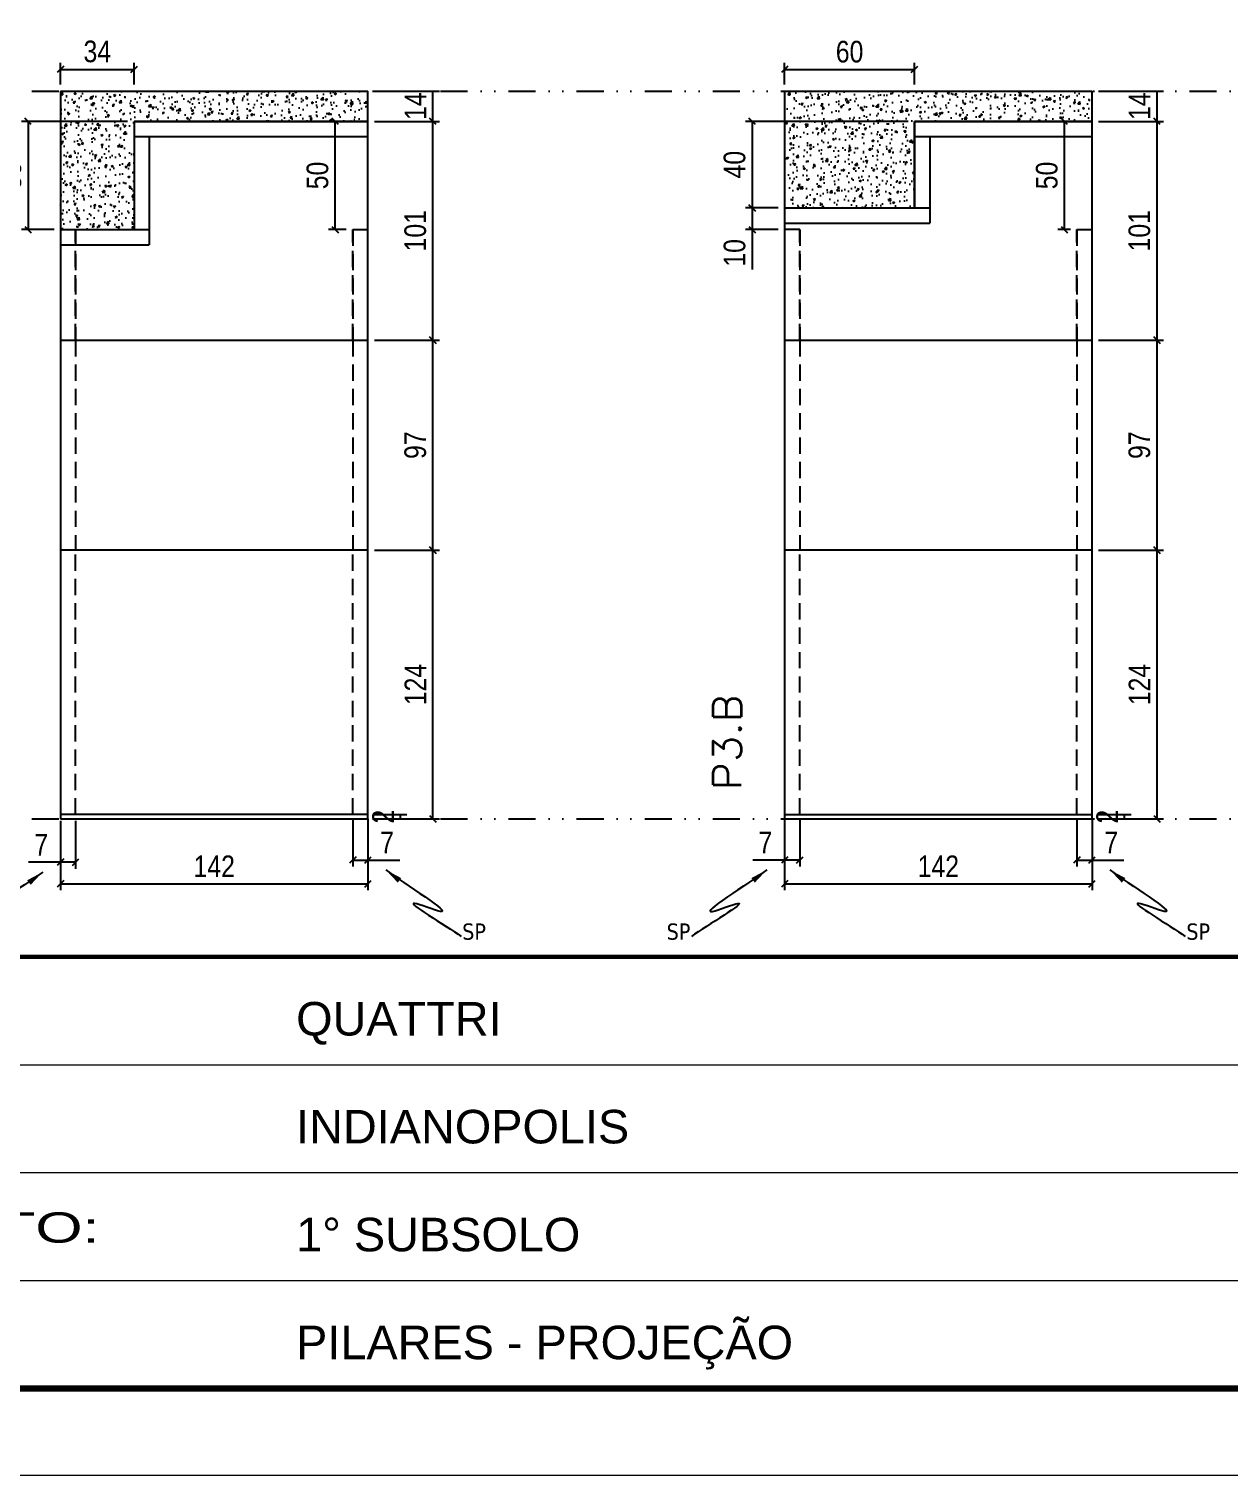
# Model space of a CAD drawing. Header units: millimetres. Extents: x 1945 to 8225, y 304 to 15137.
# Drawn here: x 5704 to 6258, y 12939 to 13606 of the extents above; entities that cross this region are included whole.
import ezdxf

# ---------------------------------------------------------------- set-up
doc = ezdxf.new("R2010")
doc.units = ezdxf.units.MM
for name, pattern in [('CONTINUO', [0]), ('DASHED', [0.75, 0.5, -0.25]), ('DIVIDE2', [0.625, 0.25, -0.125, 0, -0.125, 0, -0.125]), ('HIDDEN', [0.375, 0.25, -0.125])]:
    doc.linetypes.add(name, pattern=pattern)
for name, color, linetype in [('COTA', 241, 'Continuous'), ('Nível', 160, 'Continuous'), ('Painéis', 200, 'Continuous'), ('SARR_2.2x7', 40, 'Continuous'), ('texto', 7, 'Continuous')]:
    doc.layers.add(name, color=color, linetype=linetype)
for name, color, linetype, lineweight in [('Folhas', 255, 'Continuous', 9), ('SARRAFO DE PRESSAO', 251, 'DASHED', 9), ('Texto Seção', 7, 'Continuous', 15)]:
    doc.layers.add(name, color=color, linetype=linetype, lineweight=lineweight)
doc.styles.add('ARIAL', font='arial.ttf')
doc.styles.add('COTA TECNICA', font='techl___.ttf', dxfattribs={"height": 10})
doc.styles.add('REGUA-120', font='ROMANS.shx', dxfattribs={"height": 15})
doc.styles.get("Standard").update_dxf_attribs({"font": 'arial.ttf'})
doc.styles.add('Tecnologia', font='')
doc.styles.get('Tecnologia').set_extended_font_data('Forgotten Futurist')
doc.dimstyles.new('PAINEL', dxfattribs={"dimtxt": 10, "dimasz": 3, "dimexe": 3, "dimexo": 3, "dimgap": 3, "dimtad": 1, "dimdec": 1, "dimzin": 12, "dimdsep": 46, "dimtxsty": 'COTA TECNICA', "dimblk1": 'OBLIQUE', "dimblk2": 'OBLIQUE', "dimsah": 1, "dimcen": 0.9, "dimclrd": 4, "dimclre": 4, "dimclrt": 240, "dimadec": 1, "dimazin": 3, "dimtfac": 1, "dimtdec": 1, "dimtmove": 0, "dimatfit": 3, "dimfxl": 1, "dimtolj": 1, "dimtzin": 12, "dimarcsym": 0})
doc.dimstyles.new('PAINEL-NOVA', dxfattribs={"dimtxt": 10, "dimasz": 3, "dimexe": 3, "dimexo": 3, "dimgap": 3, "dimtad": 1, "dimdec": 1, "dimzin": 12, "dimdsep": 46, "dimtxsty": 'COTA TECNICA', "dimblk1": 'OBLIQUE', "dimblk2": 'OBLIQUE', "dimsah": 1, "dimcen": 0.9, "dimclrd": 4, "dimclre": 4, "dimclrt": 240, "dimadec": 1, "dimazin": 3, "dimtfac": 1, "dimtdec": 1, "dimtix": 1, "dimtmove": 0, "dimatfit": 3, "dimfxl": 1, "dimtolj": 1, "dimtzin": 12, "dimarcsym": 0})
doc.dimstyles.get("Standard").update_dxf_attribs({"dimtxt": 0.18, "dimasz": 0.18, "dimexe": 0.18, "dimexo": 0.0625, "dimgap": 0.09, "dimtad": 0, "dimtih": 1, "dimtoh": 1, "dimdec": 4, "dimzin": 0, "dimdsep": 46, "dimtxsty": 'Standard', "dimcen": 0.09, "dimadec": 0, "dimazin": 0, "dimtfac": 1, "dimtdec": 4, "dimtofl": 0, "dimtmove": 0, "dimatfit": 3, "dimfxl": 1, "dimtolj": 1, "dimtzin": 0, "dimarcsym": 0})
pattern_1 = [(51, (7438.221, 13677.499), (9.121755, -0.637855), [0.9525, -10.4775]), (356, (7438.221, 13677.499), (-1.928623, 9.520633), [0.762, -8.38203]), (101.45144, (7438.981, 13677.446), (7.19313, 8.88278), [0.8095, -8.90451]), (47.1842, (7438.177, 13680.039), (13.588575, -1.86525), [1.42875, -15.71625]), (97.6356, (7439.309, 13679.883), (11.65249, 12.57659), [1.21425, -13.35678]), (352.18415, (7438.177, 13680.039), (11.65249, 12.57659), [1.143, -12.57299]), (22, (7439.4574, 13679.426), (7.668804, -4.98018), [0.9525, -10.4775]), (327, (7439.457, 13679.426), (2.928905, 9.261925), [0.762, -8.382]), (72.45145, (7440.0965, 13679.011), (10.59771, 4.281746), [0.8095, -8.904497]), (38.5, (7438.221, 13677.499), (0.080622, 4.229803), [0, -8.2804, 0, -8.509, 0, -8.41375]), (8.5, (7438.221, 13677.499), (3.253055, 5.066574), [0, -4.8514, 0, -8.0899, 0, -3.20675]), (328.5, (7435.3892, 13677.4497), (6.783496, -0.1680745), [0, -3.175, 0, -9.906, 0, -13.1445]), (318.5, (7434.1194, 13677.4275), (7.383143, 1.400391), [0, -4.1275, 0, -6.5786, 0, -9.3345])]
pattern_2 = [(51, (7360.693, 13677.499), (9.121755, -0.637855), [0.9525, -10.4775]), (356, (7360.693, 13677.499), (-1.92862, 9.52063), [0.762, -8.38203]), (101.45144, (7361.453, 13677.446), (7.19313, 8.88278), [0.8095, -8.90451]), (47.1842, (7360.649, 13680.039), (13.58857, -1.86525), [1.42875, -15.71625]), (97.6356, (7361.781, 13679.883), (11.65249, 12.57659), [1.21425, -13.35678]), (352.1842, (7360.649, 13680.039), (11.65249, 12.57659), [1.143, -12.57299]), (22, (7361.9295, 13679.426), (7.668804, -4.98018), [0.9525, -10.4775]), (327, (7361.9295, 13679.426), (2.928905, 9.261925), [0.762, -8.382]), (72.45145, (7362.569, 13679.011), (10.59771, 4.281746), [0.8095, -8.9045]), (38.5, (7360.693, 13677.499), (0.080622, 4.229803), [0, -8.2804, 0, -8.509, 0, -8.41375]), (8.5, (7360.693, 13677.499), (3.253055, 5.066574), [0, -4.8514, 0, -8.0899, 0, -3.20675]), (328.5, (7357.8613, 13677.4497), (6.783496, -0.1680745), [0, -3.175, 0, -9.906, 0, -13.1445]), (318.5, (7356.5915, 13677.4275), (7.383143, 1.400391), [0, -4.1275, 0, -6.5786, 0, -9.3345])]

# ---------------------------------------------------------------- blocks, each defined once
blk = doc.blocks.new('9999999999')
at = {"color": 30, "linetype": 'CONTINUO'}
for p, q in [((98564.56, 34379.64), (99583.98, 34379.64)), ((98564.56, 34329.83), (99487.98, 34329.83)), ((98564.56, 34280.02), (99487.98, 34280.02))]:
    blk.add_line(p, q, dxfattribs=at)
at = {"color": 30, "linetype": 'CONTINUO', "const_width": 2}
blk.add_lwpolyline([(99583.98, 34230.21), (99583.98, 34414.45, 0.414214), (99568.98, 34429.45), (98228.98, 34429.45, 0.414214), (98213.98, 34414.45), (98213.98, 34245.21, 0.414214), (98228.98, 34230.21), (99583.98, 34230.21)], format="xyb", dxfattribs=at)
at = {"layer": 'Folhas'}
blk.add_lwpolyline([(98138.98, 34190.21), (99623.98, 34190.21), (99623.98, 35240.21), (98138.98, 35240.21)], close=True, dxfattribs=at)
at = {"layer": 'Folhas', "color": 30, "const_width": 3}
blk.add_lwpolyline([(98213.98, 34230.21), (99583.98, 34230.21), (99583.98, 35200.21), (98213.98, 35200.21)], close=True, dxfattribs=at)
at = {"color": 7, "linetype": 'Continuous', "ltscale": 5, "style": 'ARIAL'}
for s, height, p in [('QUATTRI', 15.483, (98837.68, 34393.13)), ('INDIANOPOLIS', 15.4829, (98837.68, 34343.32)), ('1° SUBSOLO', 15.483, (98837.68, 34293.51)), ('PILARES - PROJEÇÃO', 15.4829, (98837.68, 34243.7))]:
    blk.add_text(s, height=height, dxfattribs=at).set_placement(p)
at = {"layer": 'Folhas', "color": 7, "style": 'Tecnologia', "width": 1.5}
blk.add_text('PAVIMENTO:', height=14, dxfattribs=at).set_placement((98573.65, 34297.5))
blk = doc.blocks.new('*D618')
at = {"layer": 'COTA', "color": 4, "linetype": 'Continuous', "lineweight": -2, "ltscale": 30, "transparency": 16777216}
for p, q in [((5863.22, 13243.5), (5878.22, 13243.5)), ((5863.22, 13241.5), (5878.22, 13241.5)), ((5875.22, 13241.5), (5875.22, 13243.5))]:
    blk.add_line(p, q, dxfattribs=at)
at = {"layer": 'Defpoints', "color": 0, "linetype": 'Continuous', "ltscale": 30, "transparency": 16777216}
for p in [(5860.22, 13243.5), (5860.22, 13241.5), (5875.22, 13243.5)]:
    blk.add_point(p, dxfattribs=at)
at = {"layer": 'COTA', "color": 240, "linetype": 'Continuous', "ltscale": 30, "transparency": 16777216, "insert": (5867.22, 13242.5), "char_height": 10, "attachment_point": 5, "rotation": 90, "style": 'COTA TECNICA'}
blk.add_mtext('\\A1;2', dxfattribs=at)
blk = doc.blocks.new('_Oblique')
at = {"color": 0, "linetype": 'ByBlock', "lineweight": -2}
blk.add_line((-0.5, -0.5), (0.5, 0.5), dxfattribs=at)
blk = doc.blocks.new('*D619')
at = {"layer": 'COTA', "color": 4, "linetype": 'Continuous', "lineweight": -2, "ltscale": 30, "transparency": 16777216}
for p, q in [((5863.22, 13462.5), (5893.22, 13462.5)), ((5890.22, 13365.5), (5890.22, 13462.5)), ((5863.22, 13365.5), (5893.22, 13365.5))]:
    blk.add_line(p, q, dxfattribs=at)
at = {"layer": 'Defpoints', "color": 0, "linetype": 'Continuous', "ltscale": 30, "transparency": 16777216}
for p in [(5860.22, 13462.5), (5890.22, 13462.5), (5860.22, 13365.5)]:
    blk.add_point(p, dxfattribs=at)
at = {"layer": 'COTA', "color": 4, "linetype": 'Continuous', "lineweight": -2, "ltscale": 30, "transparency": 16777216, "xscale": 3, "yscale": 3, "zscale": 3}
for p, rotation in [((5890.22, 13462.5), 90), ((5890.22, 13365.5), 270)]:
    blk.add_blockref('_Oblique', p, dxfattribs=dict(at, rotation=rotation))
at = {"layer": 'COTA', "color": 240, "linetype": 'Continuous', "ltscale": 30, "transparency": 16777216, "insert": (5882.12, 13414), "char_height": 10, "attachment_point": 5, "rotation": 90, "style": 'COTA TECNICA'}
blk.add_mtext('\\A1;97', dxfattribs=at)
blk = doc.blocks.new('*D620')
at = {"layer": 'COTA', "color": 4, "linetype": 'Continuous', "lineweight": -2, "ltscale": 30, "transparency": 16777216}
for p, q in [((5863.22, 13563.5), (5893.22, 13563.5)), ((5890.22, 13462.5), (5890.22, 13563.5)), ((5863.22, 13462.5), (5893.22, 13462.5))]:
    blk.add_line(p, q, dxfattribs=at)
at = {"layer": 'Defpoints', "color": 0, "linetype": 'Continuous', "ltscale": 30, "transparency": 16777216}
for p in [(5860.22, 13563.5), (5890.22, 13563.5), (5860.22, 13462.5)]:
    blk.add_point(p, dxfattribs=at)
at = {"layer": 'COTA', "color": 4, "linetype": 'Continuous', "lineweight": -2, "ltscale": 30, "transparency": 16777216, "xscale": 3, "yscale": 3, "zscale": 3}
for p, rotation in [((5890.22, 13563.5), 90), ((5890.22, 13462.5), 270)]:
    blk.add_blockref('_Oblique', p, dxfattribs=dict(at, rotation=rotation))
at = {"layer": 'COTA', "color": 240, "linetype": 'Continuous', "ltscale": 30, "transparency": 16777216, "insert": (5882.12, 13513), "char_height": 10, "attachment_point": 5, "rotation": 90, "style": 'COTA TECNICA'}
blk.add_mtext('\\A1;101', dxfattribs=at)
blk = doc.blocks.new('*D621')
at = {"layer": 'COTA', "color": 4, "linetype": 'Continuous', "lineweight": -2, "ltscale": 30, "transparency": 16777216}
for p, q in [((5863.22, 13577.5), (5893.22, 13577.5)), ((5890.22, 13563.5), (5890.22, 13577.5)), ((5863.22, 13563.5), (5893.22, 13563.5))]:
    blk.add_line(p, q, dxfattribs=at)
at = {"layer": 'Defpoints', "color": 0, "linetype": 'Continuous', "ltscale": 30, "transparency": 16777216}
for p in [(5860.22, 13577.5), (5890.22, 13577.5), (5860.22, 13563.5)]:
    blk.add_point(p, dxfattribs=at)
at = {"layer": 'COTA', "color": 240, "linetype": 'Continuous', "ltscale": 30, "transparency": 16777216, "insert": (5882.15, 13570.5), "char_height": 10, "attachment_point": 5, "rotation": 90, "style": 'COTA TECNICA'}
blk.add_mtext('\\A1;14', dxfattribs=at)
blk = doc.blocks.new('*D622')
at = {"layer": 'COTA', "color": 4, "linetype": 'Continuous', "lineweight": -2, "ltscale": 30, "transparency": 16777216}
for p, q in [((5863.22, 13365.5), (5893.22, 13365.5)), ((5890.22, 13241.5), (5890.22, 13365.5)), ((5863.22, 13241.5), (5893.22, 13241.5))]:
    blk.add_line(p, q, dxfattribs=at)
at = {"layer": 'Defpoints', "color": 0, "linetype": 'Continuous', "ltscale": 30, "transparency": 16777216}
for p in [(5860.22, 13365.5), (5890.22, 13365.5), (5860.22, 13241.5)]:
    blk.add_point(p, dxfattribs=at)
at = {"layer": 'COTA', "color": 4, "linetype": 'Continuous', "lineweight": -2, "ltscale": 30, "transparency": 16777216, "xscale": 3, "yscale": 3, "zscale": 3}
for p, rotation in [((5890.22, 13365.5), 90), ((5890.22, 13241.5), 270)]:
    blk.add_blockref('_Oblique', p, dxfattribs=dict(at, rotation=rotation))
at = {"layer": 'COTA', "color": 240, "linetype": 'Continuous', "ltscale": 30, "transparency": 16777216, "insert": (5882.15, 13303.5), "char_height": 10, "attachment_point": 5, "rotation": 90, "style": 'COTA TECNICA'}
blk.add_mtext('\\A1;124', dxfattribs=at)
blk = doc.blocks.new('*D623')
at = {"layer": 'COTA', "color": 4, "linetype": 'Continuous', "lineweight": -2, "ltscale": 30, "transparency": 16777216}
for p, q in [((5718.22, 13238.5), (5718.22, 13208.5)), ((5860.22, 13238.5), (5860.22, 13208.5)), ((5718.22, 13211.5), (5860.22, 13211.5))]:
    blk.add_line(p, q, dxfattribs=at)
at = {"layer": 'Defpoints', "color": 0, "linetype": 'Continuous', "ltscale": 30, "transparency": 16777216}
for p in [(5718.22, 13241.5), (5860.22, 13241.5), (5860.22, 13211.5)]:
    blk.add_point(p, dxfattribs=at)
at = {"layer": 'COTA', "color": 4, "linetype": 'Continuous', "lineweight": -2, "ltscale": 30, "transparency": 16777216, "xscale": 3, "yscale": 3, "zscale": 3, "rotation": 180}
blk.add_blockref('_Oblique', (5718.22, 13211.5), dxfattribs=at)
at = {"layer": 'COTA', "color": 4, "linetype": 'Continuous', "lineweight": -2, "ltscale": 30, "transparency": 16777216, "xscale": 3, "yscale": 3, "zscale": 3}
blk.add_blockref('_Oblique', (5860.22, 13211.5), dxfattribs=at)
at = {"layer": 'COTA', "color": 240, "linetype": 'Continuous', "ltscale": 30, "transparency": 16777216, "insert": (5789.22, 13219.57), "char_height": 10, "attachment_point": 5, "style": 'COTA TECNICA'}
blk.add_mtext('\\A1;142', dxfattribs=at)
blk = doc.blocks.new('*D25')
at = {"layer": 'COTA', "color": 4, "linetype": 'ByBlock', "lineweight": -2, "transparency": 16777216}
for p, q in [((4967.62, 7361.82), (4967.62, 7339.8)), ((4974.62, 7361.82), (4974.62, 7339.8)), ((4967.62, 7342.8), (4952.89, 7342.8)), ((4974.62, 7342.8), (4967.62, 7342.8))]:
    blk.add_line(p, q, dxfattribs=at)
at = {"layer": 'Defpoints', "color": 0, "linetype": 'ByBlock', "transparency": 16777216}
for p in [(4967.62, 7364.82), (4974.62, 7364.82), (4967.62, 7342.8)]:
    blk.add_point(p, dxfattribs=at)
at = {"layer": 'COTA', "color": 4, "linetype": 'ByBlock', "lineweight": -2, "transparency": 16777216, "xscale": 3, "yscale": 3, "zscale": 3, "rotation": 180}
blk.add_blockref('_Oblique', (4967.62, 7342.8), dxfattribs=at)
at = {"layer": 'COTA', "color": 4, "linetype": 'ByBlock', "lineweight": -2, "transparency": 16777216, "xscale": 3, "yscale": 3, "zscale": 3}
blk.add_blockref('_Oblique', (4974.62, 7342.8), dxfattribs=at)
at = {"layer": 'COTA', "color": 240, "linetype": 'ByBlock', "transparency": 16777216, "insert": (4958.75, 7350.87), "char_height": 10, "attachment_point": 5, "style": 'COTA TECNICA'}
blk.add_mtext('\\A1;7', dxfattribs=at)
blk = doc.blocks.new('*D27')
at = {"layer": 'COTA', "color": 4, "linetype": 'ByBlock', "lineweight": -2, "transparency": 16777216}
for p, q in [((131596.05, 29930.75), (131596.05, 29908.67)), ((131603.05, 29930.68), (131603.05, 29908.67)), ((131596.05, 29911.67), (131603.05, 29911.67)), ((131603.05, 29911.67), (131617.78, 29911.67))]:
    blk.add_line(p, q, dxfattribs=at)
at = {"layer": 'Defpoints', "color": 0, "linetype": 'ByBlock', "transparency": 16777216}
for p in [(131596.05, 29933.75), (131603.05, 29933.68), (131603.05, 29911.67)]:
    blk.add_point(p, dxfattribs=at)
at = {"layer": 'COTA', "color": 4, "linetype": 'ByBlock', "lineweight": -2, "transparency": 16777216, "xscale": 3, "yscale": 3, "zscale": 3, "rotation": 180}
blk.add_blockref('_Oblique', (131596.05, 29911.67), dxfattribs=at)
at = {"layer": 'COTA', "color": 4, "linetype": 'ByBlock', "lineweight": -2, "transparency": 16777216, "xscale": 3, "yscale": 3, "zscale": 3}
blk.add_blockref('_Oblique', (131603.05, 29911.67), dxfattribs=at)
at = {"layer": 'COTA', "color": 240, "linetype": 'ByBlock', "transparency": 16777216, "insert": (131611.91, 29919.74), "char_height": 10, "attachment_point": 5, "style": 'COTA TECNICA'}
blk.add_mtext('\\A1;7', dxfattribs=at)
blk = doc.blocks.new('*D624')
at = {"layer": 'COTA', "color": 4, "linetype": 'Continuous', "lineweight": -2, "ltscale": 30, "transparency": 16777216}
for p, q in [((6197.69, 13243.5), (6212.69, 13243.5)), ((6197.69, 13241.5), (6212.69, 13241.5)), ((6209.69, 13241.5), (6209.69, 13243.5))]:
    blk.add_line(p, q, dxfattribs=at)
at = {"layer": 'Defpoints', "color": 0, "linetype": 'Continuous', "ltscale": 30, "transparency": 16777216}
for p in [(6194.69, 13243.5), (6194.69, 13241.5), (6209.69, 13243.5)]:
    blk.add_point(p, dxfattribs=at)
at = {"layer": 'COTA', "color": 240, "linetype": 'Continuous', "ltscale": 30, "transparency": 16777216, "insert": (6201.69, 13242.5), "char_height": 10, "attachment_point": 5, "rotation": 90, "style": 'COTA TECNICA'}
blk.add_mtext('\\A1;2', dxfattribs=at)
blk = doc.blocks.new('*D625')
at = {"layer": 'COTA', "color": 4, "linetype": 'Continuous', "lineweight": -2, "ltscale": 30, "transparency": 16777216}
for p, q in [((6197.69, 13462.5), (6227.69, 13462.5)), ((6224.69, 13365.5), (6224.69, 13462.5)), ((6197.69, 13365.5), (6227.69, 13365.5))]:
    blk.add_line(p, q, dxfattribs=at)
at = {"layer": 'Defpoints', "color": 0, "linetype": 'Continuous', "ltscale": 30, "transparency": 16777216}
for p in [(6194.69, 13462.5), (6224.69, 13462.5), (6194.69, 13365.5)]:
    blk.add_point(p, dxfattribs=at)
at = {"layer": 'COTA', "color": 4, "linetype": 'Continuous', "lineweight": -2, "ltscale": 30, "transparency": 16777216, "xscale": 3, "yscale": 3, "zscale": 3}
for p, rotation in [((6224.69, 13462.5), 90), ((6224.69, 13365.5), 270)]:
    blk.add_blockref('_Oblique', p, dxfattribs=dict(at, rotation=rotation))
at = {"layer": 'COTA', "color": 240, "linetype": 'Continuous', "ltscale": 30, "transparency": 16777216, "insert": (6216.59, 13414), "char_height": 10, "attachment_point": 5, "rotation": 90, "style": 'COTA TECNICA'}
blk.add_mtext('\\A1;97', dxfattribs=at)
blk = doc.blocks.new('*D626')
at = {"layer": 'COTA', "color": 4, "linetype": 'Continuous', "lineweight": -2, "ltscale": 30, "transparency": 16777216}
for p, q in [((6197.69, 13563.5), (6227.69, 13563.5)), ((6224.69, 13462.5), (6224.69, 13563.5)), ((6197.69, 13462.5), (6227.69, 13462.5))]:
    blk.add_line(p, q, dxfattribs=at)
at = {"layer": 'Defpoints', "color": 0, "linetype": 'Continuous', "ltscale": 30, "transparency": 16777216}
for p in [(6194.69, 13563.5), (6224.69, 13563.5), (6194.69, 13462.5)]:
    blk.add_point(p, dxfattribs=at)
at = {"layer": 'COTA', "color": 4, "linetype": 'Continuous', "lineweight": -2, "ltscale": 30, "transparency": 16777216, "xscale": 3, "yscale": 3, "zscale": 3}
for p, rotation in [((6224.69, 13563.5), 90), ((6224.69, 13462.5), 270)]:
    blk.add_blockref('_Oblique', p, dxfattribs=dict(at, rotation=rotation))
at = {"layer": 'COTA', "color": 240, "linetype": 'Continuous', "ltscale": 30, "transparency": 16777216, "insert": (6216.59, 13513), "char_height": 10, "attachment_point": 5, "rotation": 90, "style": 'COTA TECNICA'}
blk.add_mtext('\\A1;101', dxfattribs=at)
blk = doc.blocks.new('*D627')
at = {"layer": 'COTA', "color": 4, "linetype": 'Continuous', "lineweight": -2, "ltscale": 30, "transparency": 16777216}
for p, q in [((6197.69, 13577.5), (6227.69, 13577.5)), ((6224.69, 13563.5), (6224.69, 13577.5)), ((6197.69, 13563.5), (6227.69, 13563.5))]:
    blk.add_line(p, q, dxfattribs=at)
at = {"layer": 'Defpoints', "color": 0, "linetype": 'Continuous', "ltscale": 30, "transparency": 16777216}
for p in [(6194.69, 13577.5), (6224.69, 13577.5), (6194.69, 13563.5)]:
    blk.add_point(p, dxfattribs=at)
at = {"layer": 'COTA', "color": 240, "linetype": 'Continuous', "ltscale": 30, "transparency": 16777216, "insert": (6216.62, 13570.5), "char_height": 10, "attachment_point": 5, "rotation": 90, "style": 'COTA TECNICA'}
blk.add_mtext('\\A1;14', dxfattribs=at)
blk = doc.blocks.new('*D628')
at = {"layer": 'COTA', "color": 4, "linetype": 'Continuous', "lineweight": -2, "ltscale": 30, "transparency": 16777216}
for p, q in [((6197.69, 13365.5), (6227.69, 13365.5)), ((6224.69, 13241.5), (6224.69, 13365.5)), ((6197.69, 13241.5), (6227.69, 13241.5))]:
    blk.add_line(p, q, dxfattribs=at)
at = {"layer": 'Defpoints', "color": 0, "linetype": 'Continuous', "ltscale": 30, "transparency": 16777216}
for p in [(6194.69, 13365.5), (6224.69, 13365.5), (6194.69, 13241.5)]:
    blk.add_point(p, dxfattribs=at)
at = {"layer": 'COTA', "color": 4, "linetype": 'Continuous', "lineweight": -2, "ltscale": 30, "transparency": 16777216, "xscale": 3, "yscale": 3, "zscale": 3}
for p, rotation in [((6224.69, 13365.5), 90), ((6224.69, 13241.5), 270)]:
    blk.add_blockref('_Oblique', p, dxfattribs=dict(at, rotation=rotation))
at = {"layer": 'COTA', "color": 240, "linetype": 'Continuous', "ltscale": 30, "transparency": 16777216, "insert": (6216.62, 13303.5), "char_height": 10, "attachment_point": 5, "rotation": 90, "style": 'COTA TECNICA'}
blk.add_mtext('\\A1;124', dxfattribs=at)
blk = doc.blocks.new('*D629')
at = {"layer": 'COTA', "color": 4, "linetype": 'Continuous', "lineweight": -2, "ltscale": 30, "transparency": 16777216}
for p, q in [((6052.69, 13238.5), (6052.69, 13208.5)), ((6194.69, 13238.5), (6194.69, 13208.5)), ((6052.69, 13211.5), (6194.69, 13211.5))]:
    blk.add_line(p, q, dxfattribs=at)
at = {"layer": 'Defpoints', "color": 0, "linetype": 'Continuous', "ltscale": 30, "transparency": 16777216}
for p in [(6052.69, 13241.5), (6194.69, 13241.5), (6194.69, 13211.5)]:
    blk.add_point(p, dxfattribs=at)
at = {"layer": 'COTA', "color": 4, "linetype": 'Continuous', "lineweight": -2, "ltscale": 30, "transparency": 16777216, "xscale": 3, "yscale": 3, "zscale": 3, "rotation": 180}
blk.add_blockref('_Oblique', (6052.69, 13211.5), dxfattribs=at)
at = {"layer": 'COTA', "color": 4, "linetype": 'Continuous', "lineweight": -2, "ltscale": 30, "transparency": 16777216, "xscale": 3, "yscale": 3, "zscale": 3}
blk.add_blockref('_Oblique', (6194.69, 13211.5), dxfattribs=at)
at = {"layer": 'COTA', "color": 240, "linetype": 'Continuous', "ltscale": 30, "transparency": 16777216, "insert": (6123.69, 13219.57), "char_height": 10, "attachment_point": 5, "style": 'COTA TECNICA'}
blk.add_mtext('\\A1;142', dxfattribs=at)
blk = doc.blocks.new('*D638')
at = {"layer": 'COTA', "color": 4, "linetype": 'Continuous', "lineweight": -2, "ltscale": 30, "transparency": 16777216}
for p, q in [((5749.22, 13563.5), (5700.22, 13563.5)), ((5703.22, 13563.5), (5703.22, 13513.5)), ((5715.22, 13513.5), (5700.22, 13513.5))]:
    blk.add_line(p, q, dxfattribs=at)
at = {"layer": 'Defpoints', "color": 0, "linetype": 'Continuous', "ltscale": 30, "transparency": 16777216}
for p in [(5752.22, 13563.5), (5703.22, 13513.5), (5718.22, 13513.5)]:
    blk.add_point(p, dxfattribs=at)
at = {"layer": 'COTA', "color": 4, "linetype": 'Continuous', "lineweight": -2, "ltscale": 30, "transparency": 16777216, "xscale": 3, "yscale": 3, "zscale": 3}
for p, rotation in [((5703.22, 13563.5), 90), ((5703.22, 13513.5), 270)]:
    blk.add_blockref('_Oblique', p, dxfattribs=dict(at, rotation=rotation))
at = {"layer": 'COTA', "color": 240, "linetype": 'Continuous', "ltscale": 30, "transparency": 16777216, "insert": (5695.11, 13538.5), "char_height": 10, "attachment_point": 5, "rotation": 90, "style": 'COTA TECNICA'}
blk.add_mtext('\\A1;50', dxfattribs=at)
blk = doc.blocks.new('*D639')
at = {"layer": 'COTA', "color": 4, "linetype": 'Continuous', "lineweight": -2, "ltscale": 30, "transparency": 16777216}
for p, q in [((5718.22, 13580.5), (5718.22, 13590.5)), ((5718.22, 13587.5), (5752.22, 13587.5)), ((5752.22, 13580.5), (5752.22, 13590.5))]:
    blk.add_line(p, q, dxfattribs=at)
at = {"layer": 'Defpoints', "color": 0, "linetype": 'Continuous', "ltscale": 30, "transparency": 16777216}
for p in [(5752.22, 13587.5), (5718.22, 13577.5), (5752.22, 13577.5)]:
    blk.add_point(p, dxfattribs=at)
at = {"layer": 'COTA', "color": 4, "linetype": 'Continuous', "lineweight": -2, "ltscale": 30, "transparency": 16777216, "xscale": 3, "yscale": 3, "zscale": 3, "rotation": 180}
blk.add_blockref('_Oblique', (5718.22, 13587.5), dxfattribs=at)
at = {"layer": 'COTA', "color": 4, "linetype": 'Continuous', "lineweight": -2, "ltscale": 30, "transparency": 16777216, "xscale": 3, "yscale": 3, "zscale": 3}
blk.add_blockref('_Oblique', (5752.22, 13587.5), dxfattribs=at)
at = {"layer": 'COTA', "color": 240, "linetype": 'Continuous', "ltscale": 30, "transparency": 16777216, "insert": (5735.22, 13595.72), "char_height": 10, "attachment_point": 5, "style": 'COTA TECNICA'}
blk.add_mtext('\\A1;34', dxfattribs=at)
blk = doc.blocks.new('*D640')
at = {"layer": 'COTA', "color": 4, "linetype": 'Continuous', "lineweight": -2, "ltscale": 30, "transparency": 16777216}
for p, q in [((6109.69, 13563.5), (6034.69, 13563.5)), ((6037.69, 13563.5), (6037.69, 13523.5)), ((6049.69, 13523.5), (6034.69, 13523.5))]:
    blk.add_line(p, q, dxfattribs=at)
at = {"layer": 'Defpoints', "color": 0, "linetype": 'Continuous', "ltscale": 30, "transparency": 16777216}
for p in [(6112.69, 13563.5), (6037.69, 13523.5), (6052.69, 13523.5)]:
    blk.add_point(p, dxfattribs=at)
at = {"layer": 'COTA', "color": 4, "linetype": 'Continuous', "lineweight": -2, "ltscale": 30, "transparency": 16777216, "xscale": 3, "yscale": 3, "zscale": 3}
for p, rotation in [((6037.69, 13563.5), 90), ((6037.69, 13523.5), 270)]:
    blk.add_blockref('_Oblique', p, dxfattribs=dict(at, rotation=rotation))
at = {"layer": 'COTA', "color": 240, "linetype": 'Continuous', "ltscale": 30, "transparency": 16777216, "insert": (6029.59, 13543.5), "char_height": 10, "attachment_point": 5, "rotation": 90, "style": 'COTA TECNICA'}
blk.add_mtext('\\A1;40', dxfattribs=at)
blk = doc.blocks.new('*D641')
at = {"layer": 'COTA', "color": 4, "linetype": 'Continuous', "lineweight": -2, "ltscale": 30, "transparency": 16777216}
for p, q in [((6052.69, 13580.5), (6052.69, 13590.5)), ((6052.69, 13587.5), (6112.69, 13587.5)), ((6112.69, 13580.5), (6112.69, 13590.5))]:
    blk.add_line(p, q, dxfattribs=at)
at = {"layer": 'Defpoints', "color": 0, "linetype": 'Continuous', "ltscale": 30, "transparency": 16777216}
for p in [(6112.69, 13587.5), (6052.69, 13577.5), (6112.69, 13577.5)]:
    blk.add_point(p, dxfattribs=at)
at = {"layer": 'COTA', "color": 4, "linetype": 'Continuous', "lineweight": -2, "ltscale": 30, "transparency": 16777216, "xscale": 3, "yscale": 3, "zscale": 3, "rotation": 180}
blk.add_blockref('_Oblique', (6052.69, 13587.5), dxfattribs=at)
at = {"layer": 'COTA', "color": 4, "linetype": 'Continuous', "lineweight": -2, "ltscale": 30, "transparency": 16777216, "xscale": 3, "yscale": 3, "zscale": 3}
blk.add_blockref('_Oblique', (6112.69, 13587.5), dxfattribs=at)
at = {"layer": 'COTA', "color": 240, "linetype": 'Continuous', "ltscale": 30, "transparency": 16777216, "insert": (6082.69, 13595.6), "char_height": 10, "attachment_point": 5, "style": 'COTA TECNICA'}
blk.add_mtext('\\A1;60', dxfattribs=at)
blk = doc.blocks.new('*D1747')
at = {"layer": 'COTA', "color": 4, "lineweight": -2, "transparency": 16777216}
for p, q in [((5850.22, 13563.5), (5842.06, 13563.5)), ((5845.06, 13513.5), (5845.06, 13563.5)), ((5850.22, 13513.5), (5842.06, 13513.5))]:
    blk.add_line(p, q, dxfattribs=at)
at = {"layer": 'Defpoints', "color": 0, "transparency": 16777216}
for p in [(5845.06, 13563.5), (5853.22, 13563.5), (5853.22, 13513.5)]:
    blk.add_point(p, dxfattribs=at)
at = {"layer": 'COTA', "color": 4, "lineweight": -2, "transparency": 16777216, "xscale": 3, "yscale": 3, "zscale": 3}
for p, rotation in [((5845.06, 13563.5), 90), ((5845.06, 13513.5), 270)]:
    blk.add_blockref('_Oblique', p, dxfattribs=dict(at, rotation=rotation))
at = {"layer": 'COTA', "color": 240, "transparency": 16777216, "insert": (5836.95, 13538.5), "char_height": 10, "attachment_point": 5, "rotation": 90, "style": 'COTA TECNICA'}
blk.add_mtext('\\A1;50', dxfattribs=at)
blk = doc.blocks.new('*D1748')
at = {"layer": 'COTA', "color": 4, "lineweight": -2, "transparency": 16777216}
for p, q in [((6184.69, 13563.5), (6178.92, 13563.5)), ((6181.92, 13513.5), (6181.92, 13563.5)), ((6184.69, 13513.5), (6178.92, 13513.5))]:
    blk.add_line(p, q, dxfattribs=at)
at = {"layer": 'Defpoints', "color": 0, "transparency": 16777216}
for p in [(6181.92, 13563.5), (6187.69, 13563.5), (6187.69, 13513.5)]:
    blk.add_point(p, dxfattribs=at)
at = {"layer": 'COTA', "color": 4, "lineweight": -2, "transparency": 16777216, "xscale": 3, "yscale": 3, "zscale": 3}
for p, rotation in [((6181.92, 13563.5), 90), ((6181.92, 13513.5), 270)]:
    blk.add_blockref('_Oblique', p, dxfattribs=dict(at, rotation=rotation))
at = {"layer": 'COTA', "color": 240, "transparency": 16777216, "insert": (6173.81, 13538.5), "char_height": 10, "attachment_point": 5, "rotation": 90, "style": 'COTA TECNICA'}
blk.add_mtext('\\A1;50', dxfattribs=at)
blk = doc.blocks.new('*D1750')
at = {"layer": 'COTA', "color": 4, "lineweight": -2, "transparency": 16777216}
for p, q in [((6049.69, 13523.5), (6034.69, 13523.5)), ((6037.69, 13523.5), (6037.69, 13513.5)), ((6049.69, 13513.5), (6034.69, 13513.5)), ((6037.69, 13513.5), (6037.69, 13495.07))]:
    blk.add_line(p, q, dxfattribs=at)
at = {"layer": 'Defpoints', "color": 0, "transparency": 16777216}
for p in [(6052.69, 13523.5), (6037.69, 13513.5), (6052.69, 13513.5)]:
    blk.add_point(p, dxfattribs=at)
at = {"layer": 'COTA', "color": 4, "lineweight": -2, "transparency": 16777216, "xscale": 3, "yscale": 3, "zscale": 3}
for p, rotation in [((6037.69, 13523.5), 90), ((6037.69, 13513.5), 270)]:
    blk.add_blockref('_Oblique', p, dxfattribs=dict(at, rotation=rotation))
at = {"layer": 'COTA', "color": 240, "transparency": 16777216, "insert": (6029.59, 13502.78), "char_height": 10, "attachment_point": 5, "rotation": 90, "style": 'COTA TECNICA'}
blk.add_mtext('\\A1;10', dxfattribs=at)
blk = doc.blocks.new('SLIPTEE')
at = {"layer": 'texto', "color": 0, "insert": (-49.02, -55.13), "char_height": 7.5, "attachment_point": 5}
blk.add_mtext('\\fTahoma|b0|i0|c0|p34;\\C4;SP', dxfattribs=at)
at = {"layer": 'COTA', "linetype": 'ByBlock'}
dim = blk.add_linear_dim(base=(0, -22.02), p1=(7, 0), p2=(0, 0), dimstyle='PAINEL-NOVA', override={"dimarcsym": 1}, dxfattribs=at)
dim.commit()
dim.dimension.update_dxf_attribs({"geometry": '*D25', "text_midpoint": (-8.87, -13.94), "insert": (-4967.62, -7364.82)})
at = {"layer": 'COTA', "path_type": 1}
blk.add_leader([(-8.21, -26.55), (-33.31, -45.71), (-21.61, -42.03), (-43.08, -57.3)], dimstyle='Standard', override={"dimasz": 8}, dxfattribs=at)
blk = doc.blocks.new('sliptD')
at = {"layer": 'texto', "color": 0, "insert": (49.02, -55.13), "char_height": 7.5, "attachment_point": 5}
blk.add_mtext('\\fTahoma|b0|i0|c0|p34;\\C4;SP', dxfattribs=at)
at = {"layer": 'COTA', "linetype": 'ByBlock'}
dim = blk.add_linear_dim(base=(0, -22.02), p1=(-7, 0.07), p2=(0, 0), dimstyle='PAINEL-NOVA', override={"dimarcsym": 1}, dxfattribs=at)
dim.commit()
dim.dimension.update_dxf_attribs({"geometry": '*D27', "text_midpoint": (8.87, -13.94), "insert": (-131603.05, -29933.68)})
at = {"layer": 'COTA', "path_type": 1}
blk.add_leader([(8.21, -26.55), (33.31, -45.71), (21.61, -42.03), (43.08, -57.3)], dimstyle='Standard', override={"dimasz": 8}, dxfattribs=at)
blk = doc.blocks.new('SLIPTDD')
at = {"layer": 'COTA', "linetype": 'ByBlock'}
blk.add_blockref('sliptD', (0, 0), dxfattribs=at)

msp = doc.modelspace()

# ---------------------------------------------------------------- hatches: boundary and pattern name
at = {"layer": 'COTA', "linetype": 'Continuous', "ltscale": 30}
h = msp.add_hatch(dxfattribs=at)
h.set_pattern_fill('AR-CONC', color=256, scale=0.05, angle=1)
h.set_pattern_definition(pattern_1)
h.paths.add_polyline_path([(5860.22, 13577.5), (5718.22, 13577.5), (5718.22, 13563.5), (5860.22, 13563.5)])
h = msp.add_hatch(dxfattribs=at)
h.set_pattern_fill('AR-CONC', color=256, scale=0.05, angle=1)
h.set_pattern_definition(pattern_1)
h.paths.add_polyline_path([(5752.22, 13577.5), (5718.22, 13577.5), (5718.22, 13513.5), (5752.22, 13513.5)])
h = msp.add_hatch(dxfattribs=at)
h.set_pattern_fill('AR-CONC', color=256, scale=0.05, angle=1)
h.set_pattern_definition(pattern_2)
h.paths.add_polyline_path([(6194.69, 13577.5), (6052.69, 13577.5), (6052.69, 13563.5), (6194.69, 13563.5)])
h = msp.add_hatch(dxfattribs=at)
h.set_pattern_fill('AR-CONC', color=256, scale=0.05, angle=1)
h.set_pattern_definition(pattern_2)
h.paths.add_polyline_path([(6112.69, 13577.5), (6052.69, 13577.5), (6052.69, 13523.5), (6112.69, 13523.5)])

# ---------------------------------------------------------------- linework, layer by layer
for p, q in [((5718.22, 13577.5), (5718.22, 13513.5)), ((5718.22, 13577.5), (5860.22, 13577.5)), ((6052.69, 13577.5), (6052.69, 13523.5)), ((6052.69, 13577.5), (6194.69, 13577.5))]:
    msp.add_line(p, q, dxfattribs=at)
at = {"layer": 'COTA'}
for p, q in [((5853.22, 13513.5), (5860.22, 13513.5)), ((6059.69, 13513.5), (6052.69, 13513.5)), ((6187.69, 13513.5), (6194.69, 13513.5))]:
    msp.add_line(p, q, dxfattribs=at)
at = {"layer": 'COTA', "linetype": 'Continuous', "ltscale": 30}
for points in [[(5752.22, 13563.5), (5860.22, 13563.5), (5860.22, 13577.5)], [(6112.69, 13563.5), (6194.69, 13563.5), (6194.69, 13577.5)]]:
    msp.add_lwpolyline(points, dxfattribs=at)
at = {"layer": 'Nível', "color": 4, "linetype": 'DIVIDE2', "ltscale": 50}
for p, q in [((5579.22, 13577.5), (6573.36, 13577.5)), ((5579.22, 13241.5), (6573.36, 13241.5))]:
    msp.add_line(p, q, dxfattribs=at)
at = {"layer": 'Painéis', "linetype": 'Continuous', "ltscale": 30}
for p, q in [((6052.69, 13523.5), (6052.69, 13241.5)), ((5718.22, 13513.5), (5718.22, 13241.5))]:
    msp.add_line(p, q, dxfattribs=at)
for points in [[(5860.22, 13563.5), (5752.22, 13563.5)], [(5752.22, 13563.5), (5752.22, 13513.5)], [(5860.22, 13241.5), (5860.22, 13563.5)], [(6194.69, 13563.5), (6112.69, 13563.5)], [(6112.69, 13523.5), (6112.69, 13563.5)], [(6112.69, 13563.5), (6112.69, 13523.5)], [(6194.69, 13241.5), (6194.69, 13563.5)], [(6052.69, 13523.5), (6112.69, 13523.5)], [(5718.22, 13513.5), (5752.22, 13513.5)], [(5718.22, 13513.5), (5752.22, 13513.5)], [(5718.22, 13462.5), (5860.22, 13462.5)], [(6052.69, 13462.5), (6194.69, 13462.5)], [(5860.22, 13365.5), (5718.22, 13365.5)], [(6194.69, 13365.5), (6052.69, 13365.5)], [(5860.22, 13243.5), (5718.22, 13243.5)], [(5718.22, 13241.5), (5860.22, 13241.5)], [(6052.69, 13243.5), (6194.69, 13243.5)], [(6052.69, 13241.5), (6194.69, 13241.5)]]:
    msp.add_lwpolyline(points, dxfattribs=at)
at = {"layer": 'SARR_2.2x7', "linetype": 'Continuous', "ltscale": 30}
for p, q in [((5759.22, 13556.5), (5759.22, 13506.5)), ((6119.69, 13556.5), (6119.69, 13516.5))]:
    msp.add_line(p, q, dxfattribs=at)
at = {"layer": 'SARR_2.2x7', "linetype": 'HIDDEN', "ltscale": 30}
for p, q in [((5725.22, 13462.5), (5725.22, 13365.5)), ((5853.22, 13462.5), (5853.22, 13365.5)), ((6059.69, 13462.5), (6059.69, 13365.5)), ((6187.69, 13462.5), (6187.69, 13365.5))]:
    msp.add_line(p, q, dxfattribs=at)
at = {"layer": 'SARR_2.2x7', "linetype": 'ByBlock', "ltscale": 30}
for points in [[(5752.22, 13556.5), (5860.22, 13556.5)], [(6112.69, 13556.5), (6194.69, 13556.5)]]:
    msp.add_lwpolyline(points, dxfattribs=at)
at = {"layer": 'SARR_2.2x7', "linetype": 'Continuous', "ltscale": 30}
for points in [[(6112.69, 13523.5), (6119.69, 13523.5)], [(5752.22, 13513.5), (5759.22, 13513.5)], [(6052.69, 13516.5), (6119.69, 13516.5)], [(5718.22, 13506.5), (5759.22, 13506.5)]]:
    msp.add_lwpolyline(points, dxfattribs=at)
at = {"layer": 'SARR_2.2x7', "linetype": 'HIDDEN', "ltscale": 30}
for points in [[(5725.22, 13462.5), (5725.22, 13513.5), (5725.22, 13462.5)], [(5853.22, 13462.5), (5853.22, 13513.5), (5853.22, 13462.5)], [(6059.69, 13462.5), (6059.69, 13513.5), (6059.69, 13462.5)], [(6187.69, 13462.5), (6187.69, 13513.5), (6187.69, 13462.5)], [(5725.22, 13243.5), (5725.22, 13365.5)], [(5853.22, 13243.5), (5853.22, 13365.5)], [(6059.69, 13243.5), (6059.69, 13365.5)], [(6187.69, 13243.5), (6187.69, 13365.5)]]:
    msp.add_lwpolyline(points, dxfattribs=at)

# ---------------------------------------------------------------- block references
at = {"layer": 'COTA', "linetype": 'Continuous', "ltscale": 30}
for name, p in [('SLIPTEE', (5718.22, 13243.5)), ('SLIPTDD', (5860.22, 13244.5)), ('SLIPTEE', (6052.69, 13244.5)), ('SLIPTDD', (6194.69, 13244.5))]:
    msp.add_blockref(name, p, dxfattribs=at)
at = {"layer": 'SARRAFO DE PRESSAO', "color": 6, "linetype": 'ByBlock'}
msp.add_blockref('9999999999', (-93010.62, -21251.67), dxfattribs=at)

# ---------------------------------------------------------------- texts
at = {"layer": 'Texto Seção', "style": 'REGUA-120', "width": 1.1}
msp.add_text('P3.B', height=13, rotation=90, dxfattribs=at).set_placement((6032.69, 13254.81))

# ---------------------------------------------------------------- dimensions: what is measured, and where the dimension line sits
at = {"layer": 'COTA', "linetype": 'Continuous', "ltscale": 30}
for base, p1, p2, picture, middle in [((5752.22, 13587.5), (5718.22, 13577.5), (5752.22, 13577.5), '*D639', (5735.22, 13595.72)), ((6112.69, 13587.5), (6052.69, 13577.5), (6112.69, 13577.5), '*D641', (6082.69, 13595.6)), ((5860.22, 13211.5), (5718.22, 13241.5), (5860.22, 13241.5), '*D623', (5789.22, 13219.57)), ((6194.69, 13211.5), (6052.69, 13241.5), (6194.69, 13241.5), '*D629', (6123.69, 13219.57))]:
    dim = msp.add_linear_dim(base=base, p1=p1, p2=p2, dimstyle='PAINEL-NOVA', dxfattribs=at)
    dim.commit()
    dim.dimension.update_dxf_attribs({"geometry": picture, "text_midpoint": middle})
for base, p1, p2, picture, middle in [((5890.22, 13577.5), (5860.22, 13563.5), (5860.22, 13577.5), '*D621', (5882.15, 13570.5)), ((6224.69, 13577.5), (6194.69, 13563.5), (6194.69, 13577.5), '*D627', (6216.62, 13570.5)), ((5703.22, 13513.5), (5752.22, 13563.5), (5718.22, 13513.5), '*D638', (5695.11, 13538.5)), ((5890.22, 13563.5), (5860.22, 13462.5), (5860.22, 13563.5), '*D620', (5882.12, 13513)), ((6037.69, 13523.5), (6112.69, 13563.5), (6052.69, 13523.5), '*D640', (6029.59, 13543.5)), ((6224.69, 13563.5), (6194.69, 13462.5), (6194.69, 13563.5), '*D626', (6216.59, 13513)), ((5890.22, 13462.5), (5860.22, 13365.5), (5860.22, 13462.5), '*D619', (5882.12, 13414)), ((6224.69, 13462.5), (6194.69, 13365.5), (6194.69, 13462.5), '*D625', (6216.59, 13414)), ((5890.22, 13365.5), (5860.22, 13241.5), (5860.22, 13365.5), '*D622', (5882.15, 13303.5)), ((6224.69, 13365.5), (6194.69, 13241.5), (6194.69, 13365.5), '*D628', (6216.62, 13303.5)), ((5875.22, 13243.5), (5860.22, 13241.5), (5860.22, 13243.5), '*D618', (5867.22, 13242.5)), ((6209.69, 13243.5), (6194.69, 13241.5), (6194.69, 13243.5), '*D624', (6201.69, 13242.5))]:
    dim = msp.add_linear_dim(base=base, p1=p1, p2=p2, angle=90, dimstyle='PAINEL-NOVA', dxfattribs=at)
    dim.commit()
    dim.dimension.update_dxf_attribs({"geometry": picture, "text_midpoint": middle})
at = {"layer": 'COTA'}
for base, p1, p2, picture, middle in [((5845.06, 13563.5), (5853.22, 13513.5), (5853.22, 13563.5), '*D1747', (5836.95, 13538.5)), ((6181.92, 13563.5), (6187.69, 13513.5), (6187.69, 13563.5), '*D1748', (6173.81, 13538.5)), ((6037.69, 13513.5), (6052.69, 13523.5), (6052.69, 13513.5), '*D1750', (6029.59, 13502.78))]:
    dim = msp.add_linear_dim(base=base, p1=p1, p2=p2, angle=90, dimstyle='PAINEL', dxfattribs=at)
    dim.commit()
    dim.dimension.update_dxf_attribs({"geometry": picture, "text_midpoint": middle})

doc.saveas('drawing.dxf')
